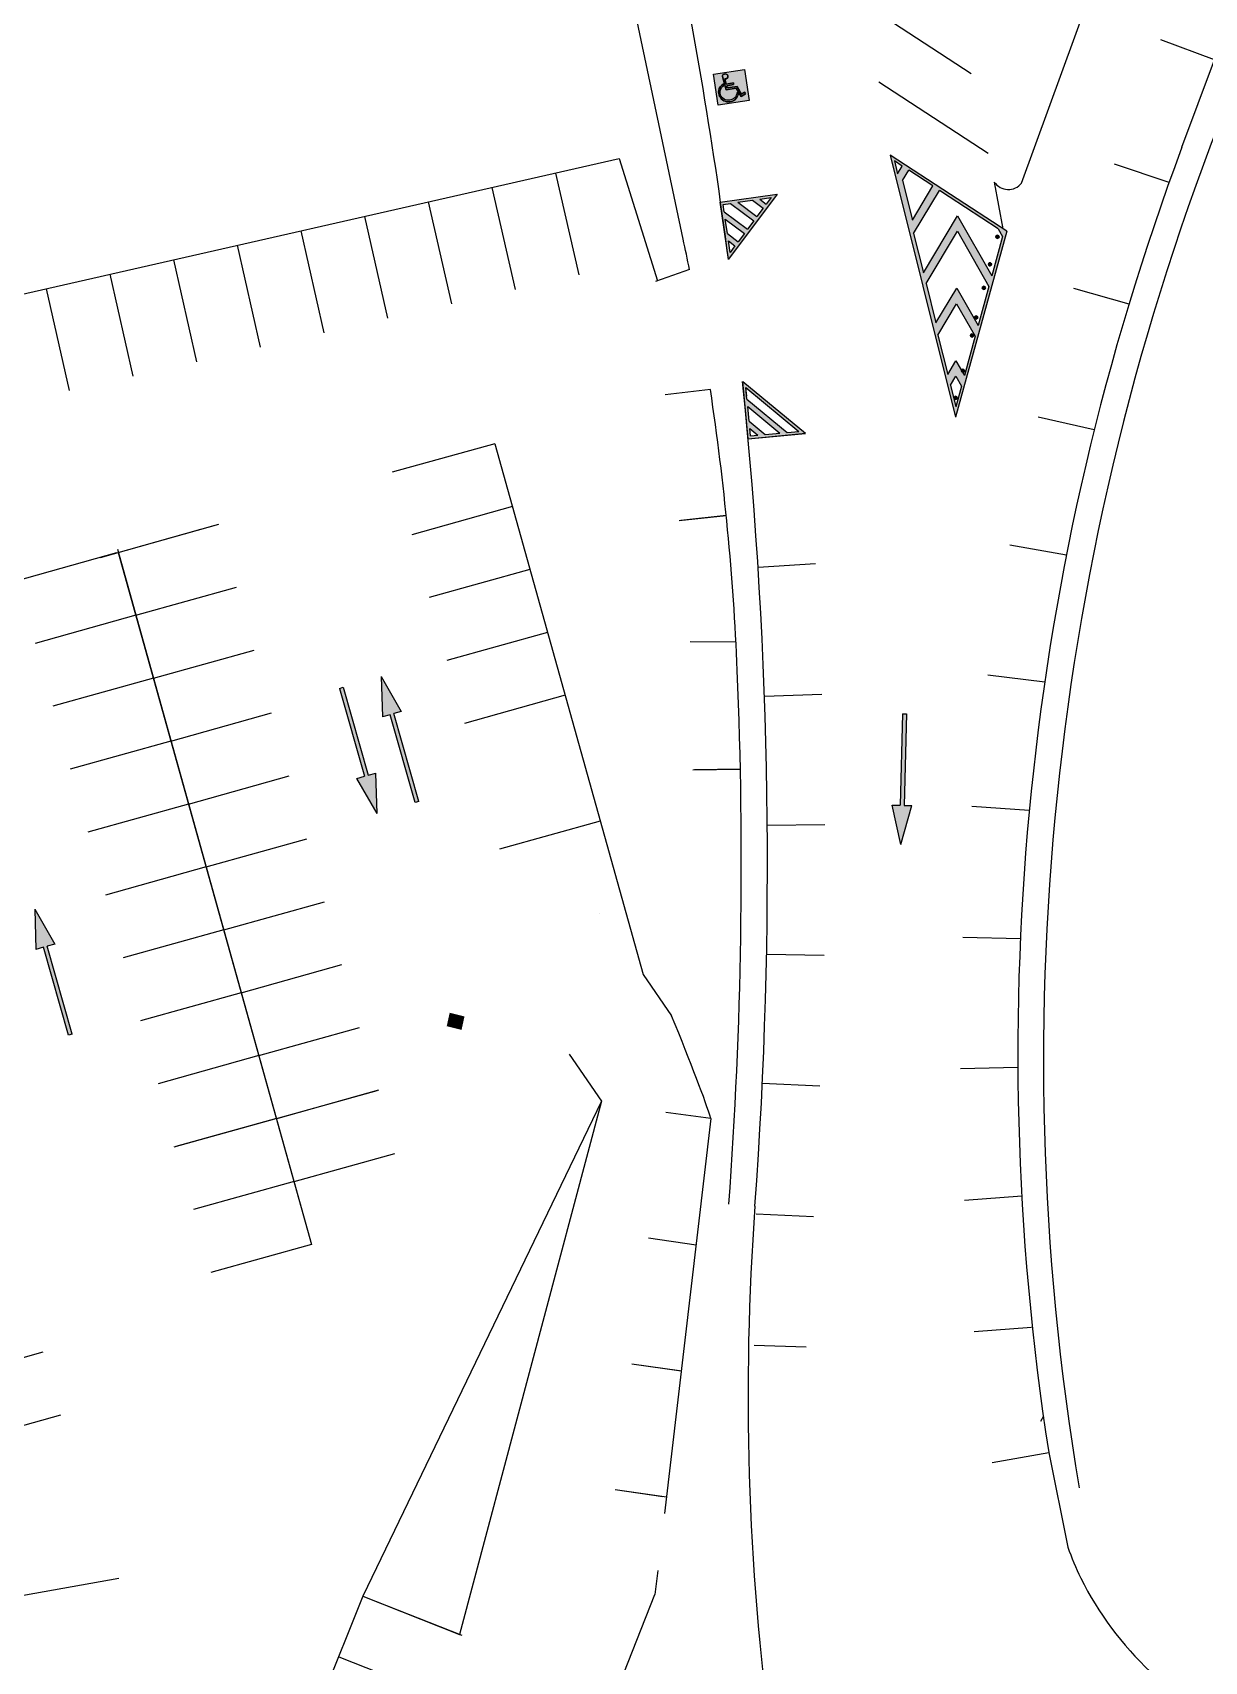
# Model space of a CAD drawing. Header units: millimetres. Extents: x 34038 to 35840, y 10511 to 10922.
# Drawn here: x 34830.3 to 34875.2, y 10566 to 10628.4 of the extents above; entities that cross this region are included whole.
import ezdxf

# ---------------------------------------------------------------- set-up
doc = ezdxf.new("R2010")
doc.units = ezdxf.units.MM
for name, color, linetype in [('GUIA', 7, 'Continuous'), ('PINTURA AMARELA', 50, 'Continuous'), ('PINTURA BRANCA', 7, 'Continuous')]:
    doc.layers.add(name, color=color, linetype=linetype)

# ---------------------------------------------------------------- blocks, each defined once
blk = doc.blocks.new('12')
at = {"layer": 'PINTURA BRANCA'}
h = blk.add_hatch(color=256, dxfattribs=at)
h.paths.add_polyline_path([(709.5063524391578, 866.5878076270078), (709.3348524387259, 866.3245246753548), (709.2430694875048, 866.7593076274395)], flags=16)
h.paths.add_polyline_path([(709.1846487430099, 867.0360512210649), (709.615513863723, 866.7553897960679), (709.8338367128534, 867.0905541341882), (709.06780725402, 867.5895384083154)], flags=16)
h.paths.add_polyline_path([(710.3346837331574, 868.4351293180409), (710.5979666848099, 868.2636293176096), (710.7694666852412, 868.5269122692622)], flags=16)
h.paths.add_polyline_path([(710.0579401395316, 868.3767085735461), (710.4888052602445, 868.0960471485492), (710.2704824111141, 867.760882810429), (709.5044529522806, 868.259867084556)], flags=16)
h.paths.add_polyline_path([(710.985027265608, 868.6746211296579), (709.2868740274193, 866.0676543903937), (708.8324672768815, 868.2202143791201)])
h.paths.add_polyline_path([(709.009386509525, 867.8662820019409), (709.9429981374185, 867.2581363032485), (710.161320986549, 867.5933006413688), (709.2277093586556, 868.2014463400611), (708.95096576503, 868.1430255955661)], flags=16)
for p, q in [((708.8324672768815, 868.2202143791201), (710.985027265608, 868.6746211296579)), ((710.985027265608, 868.6746211296579), (709.2868740274193, 866.0676543903937)), ((710.334683733157, 868.435129318041), (710.7694666852412, 868.5269122692622)), ((710.7694666852414, 868.5269122692623), (710.5979666848099, 868.2636293176096)), ((709.2868740274193, 866.0676543903937), (708.8324672768815, 868.2202143791201)), ((708.9509657650299, 868.1430255955661), (709.2277093586556, 868.2014463400611)), ((709.0093865095249, 867.866282001941), (708.95096576503, 868.1430255955661)), ((709.009386509525, 867.8662820019409), (709.9429981374186, 867.2581363032484)), ((709.2277093586556, 868.2014463400611), (710.161320986549, 867.5933006413688)), ((709.5044529522806, 868.259867084556), (710.0579401395314, 868.3767085735461)), ((709.5044529522808, 868.259867084556), (710.2704824111141, 867.760882810429)), ((710.0579401395316, 868.3767085735461), (710.4888052602445, 868.0960471485495)), ((710.4888052602445, 868.0960471485492), (710.2704824111141, 867.760882810429)), ((710.3346837331574, 868.4351293180409), (710.5979666848096, 868.2636293176097)), ((709.1846487430099, 867.036051221065), (709.06780725402, 867.5895384083154)), ((709.0678072540201, 867.5895384083155), (709.8338367128534, 867.0905541341882)), ((710.161320986549, 867.5933006413688), (709.9429981374185, 867.2581363032485)), ((709.1846487430099, 867.0360512210649), (709.6155138637231, 866.7553897960678)), ((709.3348524387259, 866.3245246753548), (709.2430694875046, 866.7593076274396)), ((709.2430694875048, 866.7593076274395), (709.5063524391579, 866.5878076270076)), ((709.8338367128533, 867.0905541341882), (709.615513863723, 866.7553897960679)), ((709.5063524391578, 866.5878076270078), (709.3348524387258, 866.3245246753545))]:
    blk.add_line(p, q, dxfattribs=at)
blk = doc.blocks.new('A$C51C17A21')
at = {"layer": 'PINTURA BRANCA'}
h = blk.add_hatch(color=152, dxfattribs=at)
h.paths.add_polyline_path([(9.180785392288044, 9.163803444595828), (0, 9.163803444595828), (0, 0), (9.180785392288044, 0)])
edge = h.paths.add_edge_path(flags=16)
edge.add_line((5.422054313698709, 5.759658274507842), (5.421210884993229, 5.279695285018647))
edge.add_line((5.421210884993229, 5.279695285018647), (3.371216165724718, 5.269816209399892))
edge.add_line((3.371216165724718, 5.269816209399892), (3.434992290459149, 4.612271246112527))
edge.add_line((3.434992290459149, 4.612271246112527), (6.32046581006648, 4.612235962520231))
edge.add_line((6.32046581006648, 4.612235962520231), (7.291269149901154, 2.146054230700997))
edge.add_line((7.291269149901154, 2.146054230700997), (8.265835677223322, 2.561483206763683))
edge.add_line((8.265835677223322, 2.561483206763683), (8.460630145193818, 2.108830044385854))
edge.add_line((8.460630145193818, 2.108830044385854), (7.028143119715196, 1.500893807131092))
edge.add_line((7.028143119715196, 1.500893807131092), (5.990097561407993, 4.122711449713847))
edge.add_line((5.990097561407993, 4.122711449713847), (3.009950167172747, 4.122993718423118))
edge.add_line((3.009950167172747, 4.122993718423118), (2.53974979408008, 8.155413962825719))
edge.add_arc((3.205961485207808, 8.053055018452483), 0.6740292062577634, 90.86110328032771, 171.2651935622226, ccw=False)
edge.add_line((3.195831822675927, 8.727008103485446), (3.431625227975701, 8.7240795656013))
edge.add_arc((3.423146651183856, 8.04142065083306), 0.682711564408401, 6.993114099470688, 89.28842694358462, ccw=False)
edge.add_line((4.100779381530401, 8.124540822512813), (4.101967756527984, 8.066675736668572))
edge.add_arc((3.374478854861763, 8.051735300494556), 0.7276423013270964, -109.66773350404361, 1.1765177688022277, ccw=False)
edge.add_line((3.129579916691682, 7.366543481538997), (3.311797415962019, 5.77027863477781))
edge.add_line((3.311797415962019, 5.77027863477781), (5.422054313698709, 5.759658274507842))
edge = h.paths.add_edge_path(flags=16)
edge.add_line((6.140327967041799, 2.954754088966752), (6.398734448690789, 2.329909958291523))
edge.add_arc((3.545799992762909, 3.567409587629868), 3.109765319510951, 302.00990588515776, 336.5505467284719, ccw=False)
edge.add_arc((3.613911364152955, 3.383162574035737), 2.917701294968827, 162.5317855962321, 302.793607434027, ccw=False)
edge.add_arc((3.412492398476161, 3.34164600982001), 2.739861174484087, 108.78632825692031, 160.438804791383, ccw=False)
edge.add_line((2.530148055141808, 5.935544179608314), (2.580854924532105, 5.481713625966677))
edge.add_arc((3.412492398461723, 3.341646009805345), 2.295976979367712, 111.2362938310106, 160.2370488798236)
edge.add_arc((3.613911364156479, 3.383162574032781), 2.473817099848291, 162.720137507934, 302.8637260381623)
edge.add_arc((3.545799992762568, 3.567409587629754), 2.665881124386374, 301.9444794714997, 346.7139074411326)
h = blk.add_hatch(color=256, dxfattribs=at)
edge = h.paths.add_edge_path()
edge.add_arc((3.374478854861763, 8.051735300494556), 0.7276423013270057, 250.3322664959564, 361.1765177688022)
edge.add_line((4.101967756527984, 8.066675736668572), (4.100779381530401, 8.124540822512813))
edge.add_arc((3.423146651183856, 8.04142065083306), 0.6827115644084146, 6.993114099470686, 89.28842694358454)
edge.add_line((3.431625227975701, 8.7240795656013), (3.195831822675927, 8.727008103485446))
edge.add_arc((3.205961485207808, 8.053055018452483), 0.674029206257754, 90.86110328032767, 171.2651935622226)
edge.add_line((2.53974979408008, 8.155413962825719), (3.009950167172747, 4.122993718423118))
edge.add_line((3.009950167172747, 4.122993718423118), (5.990097561407993, 4.122711449713847))
edge.add_line((5.990097561407993, 4.122711449713847), (7.028143119715196, 1.500893807131092))
edge.add_line((7.028143119715196, 1.500893807131092), (8.460630145193818, 2.108830044385854))
edge.add_line((8.460630145193818, 2.108830044385854), (8.265835677223322, 2.561483206763683))
edge.add_line((8.265835677223322, 2.561483206763683), (7.291269149901154, 2.146054230700997))
edge.add_line((7.291269149901154, 2.146054230700997), (6.32046581006648, 4.612235962520231))
edge.add_line((6.32046581006648, 4.612235962520231), (3.434992290459149, 4.612271246112527))
edge.add_line((3.434992290459149, 4.612271246112527), (3.371216165724718, 5.269816209399892))
edge.add_line((3.371216165724718, 5.269816209399892), (5.421279214686706, 5.279695614304501))
edge.add_line((5.421279214686706, 5.279695614304501), (5.422054313698709, 5.759658274507842))
edge.add_line((5.422054313698709, 5.759658274507842), (3.311797415962019, 5.77027863477781))
edge.add_line((3.311797415962019, 5.77027863477781), (3.129579916691682, 7.366543481538997))
edge = h.paths.add_edge_path()
edge.add_arc((3.412492398461723, 3.341646009805345), 2.295976979367714, 111.23629383101061, 160.2370488798236, ccw=False)
edge.add_line((2.580854924532105, 5.481713625966677), (2.530148055141808, 5.935544179608314))
edge.add_arc((3.412492398476161, 3.34164600982001), 2.739861174484073, 108.7863282569202, 160.438804791383)
edge.add_arc((3.613911364152841, 3.383162574035737), 2.917701294968806, 162.5317855962315, 302.7936074340288)
edge.add_arc((3.545799992762795, 3.567409587629868), 3.109765319511033, 302.0099058851595, 336.5505467284727)
edge.add_line((6.398734448690789, 2.329909958291523), (6.140327967041799, 2.954754088966752))
edge.add_arc((3.545799992762568, 3.567409587629868), 2.66588112438639, 301.9444794714964, 346.71390744113023, ccw=False)
edge.add_arc((3.613911364156479, 3.383162574032781), 2.473817099848283, 162.720137507934, 302.8637260381601, ccw=False)
blk.add_lwpolyline([(9.180785392288044, 0), (0, 0), (0, 9.163803444595828), (9.180785392288044, 9.163803444595828)], close=True, dxfattribs=at)
for points in [[(6.398734448690789, 2.329909958291523, -0.1518635365455338), (5.194180469797061, 0.9304639785272002, -0.7019114297085285), (0.8307638776268504, 4.258988421397362, -0.229271569647566), (2.530148055141808, 5.935544179608314)], [(6.140327967041799, 2.954754088966752, -0.1978667100968593), (4.956310346832424, 1.305246306515642, -0.701141649689756), (1.251749361771317, 4.11798344879719, -0.2171247333798052), (2.580854924532105, 5.481713625966677, 0.04686792952544745)]]:
    blk.add_lwpolyline(points, format="xyb", dxfattribs=at)
at = {"layer": 'PINTURA BRANCA', "color": 250}
for points in [[(1.251749361771317, 4.11798344879719, -0.2171247333798054), (2.580854924532105, 5.481713625966677), (2.530148055141808, 5.935544179608314, 0.2292715696475673), (0.8307638776268504, 4.258988421397362, 0.7019114297085347), (5.194180469797061, 0.9304639785272002, 0.1518635365455348), (6.398734448690789, 2.329909958291523), (6.140327967041799, 2.954754088966752, -0.1978667100968566), (4.956310346832424, 1.305246306515642, -0.7011416496897603)], [(3.129579916691682, 7.366543481538997, 0.5252580657301571), (4.101967756527984, 8.066675736668572), (4.100779381530401, 8.124540822512813, 0.3753540589992009), (3.431625227975701, 8.7240795656013), (3.195831822675927, 8.727008103485446, 0.3659682706623709), (2.53974979408008, 8.155413962825719), (3.009950167172747, 4.122993718423118), (5.990097561407993, 4.122711449713847), (7.028143119715196, 1.500893807131092), (8.460630145193818, 2.108830044385854), (8.265835677223322, 2.561483206763683), (7.291269149901154, 2.146054230700997), (6.32046581006648, 4.612235962520231), (3.434992290459149, 4.612271246112527), (3.371216165724718, 5.269816209399892), (5.421279214686706, 5.279695614304501), (5.422071464680243, 5.770278634777924), (3.311797415962019, 5.77027863477781)]]:
    blk.add_lwpolyline(points, format="xyb", close=True, dxfattribs=at)
at = {"layer": 'PINTURA BRANCA'}
for points in [[(2.580854924532105, 5.481713625966677), (2.530148055141808, 5.935544179608428)], [(6.140327967041799, 2.954754088966752), (6.398734448690789, 2.329909958291637)]]:
    blk.add_lwpolyline(points, dxfattribs=at)
blk.add_lwpolyline([(8.460630145193818, 2.108830044385854), (7.028143119715196, 1.500893807131092), (5.990097561407993, 4.122711449713847), (3.009950167172747, 4.122993718423118), (2.53974979408008, 8.155413962825719, -0.5271040350187159), (3.195831822675927, 8.727008103485446), (3.431625227975701, 8.7240795656013, -0.3753540589992009), (4.100779381530401, 8.124540822512813), (4.101967756527984, 8.066675736668572, -0.5252580657301573), (3.129579916691682, 7.366543481538997), (3.311797415962019, 5.77027863477781), (5.422071464680243, 5.770278634777924), (5.421279214686706, 5.279695614304501), (3.371216165724718, 5.269816209399892), (3.434992290459149, 4.612271246112527), (6.32046581006648, 4.612235962520231), (7.291269149901154, 2.146054230700997), (8.265835677223322, 2.561483206763683)], format="xyb", close=True, dxfattribs=at)
blk = doc.blocks.new('23')
at = {"layer": 'PINTURA BRANCA'}
h = blk.add_hatch(color=256, dxfattribs=at)
h.paths.add_polyline_path([(730.6076939854345, 869.1150008335792), (732.0219075478075, 867.7007872712065), (732.4662726291971, 867.7007872712063), (730.6076939854346, 869.5593659149688)], flags=16)
h.paths.add_polyline_path([(730.6076939854346, 868.8321581211051), (731.7390648353331, 867.7007872712065), (731.1733794103835, 867.7007872712064), (730.6076939854344, 868.266472696156)], flags=16)
h.paths.add_polyline_path([(730.6076939854345, 867.9836299836813), (730.890536697909, 867.7007872712064), (730.6076939854345, 867.7007872712064)], flags=16)
h.paths.add_polyline_path([(730.5076939854343, 869.8007872712063), (732.7076939854344, 867.6007872712063), (730.5076939854343, 867.6007872712063)])
edge = h.paths.add_edge_path(flags=0)
edge.add_line((730.6076939854346, 869.2257857028338), (730.6076939854346, 869.5593659149688))
for p, q in [((730.5076939854343, 867.6007872712063), (730.5076939854343, 869.8007872712063)), ((730.5076939854343, 869.8007872712063), (732.7076939854344, 867.6007872712063)), ((730.6076939854344, 869.1150008335793), (730.6076939854346, 869.5593659149688)), ((730.6076939854346, 869.2257857028338), (730.6076939854346, 869.5593659149688)), ((730.6076939854345, 869.5593659149688), (732.4662726291971, 867.7007872712063)), ((730.6076939854345, 869.1150008335792), (732.0219075478074, 867.7007872712065)), ((730.6076939854344, 868.266472696156), (730.6076939854344, 868.8321581211051)), ((730.6076939854346, 868.8321581211051), (731.739064835333, 867.7007872712065)), ((730.6076939854345, 868.2664726961561), (731.1733794103835, 867.7007872712064)), ((730.6076939854345, 867.7007872712064), (730.6076939854344, 867.9836299836813)), ((730.6076939854345, 867.9836299836813), (730.8905366979089, 867.7007872712065)), ((730.5076939854343, 867.6007872712063), (732.7076939854344, 867.6007872712063)), ((730.6076939854345, 867.7007872712064), (730.890536697909, 867.7007872712064)), ((731.1733794103836, 867.7007872712064), (731.7390648353331, 867.7007872712065)), ((732.0219075478075, 867.7007872712065), (732.4662726291971, 867.7007872712064))]:
    blk.add_line(p, q, dxfattribs=at)

msp = doc.modelspace()

# ---------------------------------------------------------------- hatches: boundary and pattern name
for color, points in [(256, [(34843.52250199184, 10598.46367694007), (34842.75149639428, 10599.80389161262), (34843.04005471371, 10599.88595315228), (34842.08267008438, 10603.2524668789), (34842.2269492441, 10603.29349764873), (34843.18433387342, 10599.92698392211), (34843.47289219285, 10600.00904546177)]), (256, [(34843.6825047028, 10603.70743519257), (34844.45351030037, 10602.36722052002), (34844.16495198094, 10602.28515898036), (34845.12233661026, 10598.91864525374), (34844.97805745056, 10598.87761448391), (34844.02067282123, 10602.24412821053), (34843.73211450181, 10602.16206667088)]), (256, [(34863.57535578727, 10597.27558435051), (34863.24204163338, 10598.78539449579), (34863.54192656208, 10598.77708609439), (34863.63885791173, 10602.27574359599), (34863.78880037607, 10602.27158939529), (34863.69186902644, 10598.7729318937), (34863.99175395515, 10598.7646234923)]), (256, [(34830.42099760084, 10594.80330630191), (34831.1920031984, 10593.46309162936), (34830.90344487898, 10593.3810300897), (34831.8608295083, 10590.01451636308), (34831.71655034859, 10589.97348559325), (34830.75916571926, 10593.33999931988), (34830.47060739984, 10593.25793778022)]), (2, [(34846.30343646069, 10590.83403700348), (34846.87086326232, 10590.69281086572), (34846.75810126642, 10590.17959847355), (34846.19067446477, 10590.32082461132)])]:
    msp.add_hatch(color=color).paths.add_polyline_path(points)
at = {"layer": 'PINTURA AMARELA'}
for points in [[(34867.31889128881, 10620.50627867063, 0.6316177561712664), (34867.25773860874, 10620.59573305484, 1), (34867.27632807467, 10620.47718166616, 0.2257772952242582)], [(34867.03250443554, 10619.45183810798, 0.6316177561712664), (34866.97135175548, 10619.54129249219, 1), (34866.9899412214, 10619.42274110352, 0.2257772952242582)], [(34866.79972262608, 10618.55247754047, 0.6316177561712664), (34866.73856994602, 10618.64193192468, 1), (34866.75715941194, 10618.52338053601, 0.2257772952242582)], [(34866.50438831806, 10617.41761373697, 0.6316177561712664), (34866.443235638, 10617.50706812118, 1), (34866.46182510393, 10617.38851673251, 0.2257772952242582)], [(34866.34329770522, 10616.72954603048, 0.6316177561712664), (34866.28214502516, 10616.81900041469, 1), (34866.30073449108, 10616.70044902601, 0.2257772952242582)], [(34866.00325344392, 10615.37615861448, 0.6316177561712664), (34865.94210076385, 10615.46561299869, 1), (34865.96069022977, 10615.34706161002, 0.2257772952242582)], [(34865.71686886736, 10614.33958925416, 0.6316177561712664), (34865.65571618729, 10614.42904363837, 1), (34865.67430565322, 10614.31049224969, 0.2257772952242582)]]:
    msp.add_hatch(color=256, dxfattribs=at).paths.add_polyline_path(points)
at = {"layer": 'PINTURA BRANCA'}
h = msp.add_hatch(color=256, dxfattribs=at)
h.paths.add_polyline_path([(34864.91331302451, 10617.23644896224), (34865.71215626547, 10618.56715861667), (34866.52647053142, 10617.1356550747), (34866.93870223092, 10618.63567674985), (34865.73771322996, 10620.74692553994), (34864.53636421481, 10618.74572348825)], flags=16)
h.paths.add_polyline_path([(34864.98661599977, 10616.77568558827), (34865.70518618425, 10617.97267672851), (34866.41404370429, 10616.7265582542), (34866.00181200479, 10615.22653657905), (34865.67962921976, 10615.79290980524), (34865.36356480946, 10615.26641106225)], flags=16)
h.paths.add_polyline_path([(34865.46636903028, 10614.85479073697), (34865.67265913853, 10615.19842791708), (34865.88938517766, 10614.81743975855), (34865.67265913853, 10614.02882074489)], flags=16)
h.paths.add_polyline_path([(34863.16343773106, 10623.66286219886), (34865.66803744821, 10613.6346343499), (34867.62245123922, 10620.74632190898), (34865.46924630258, 10622.15468475394)])
h.paths.add_polyline_path([(34864.433559994, 10619.15734381353), (34865.74468331118, 10621.3414074281), (34867.05112905805, 10619.04477357035), (34867.46336075754, 10620.54479524551), (34867.29477513304, 10620.8411561576), (34865.41450780587, 10622.07099666053), (34865.04483240072, 10622.31279301557), (34864.05661118431, 10620.66661833954)], flags=16)
h.paths.add_polyline_path([(34864.01280945461, 10621.17652476221), (34864.79699781616, 10622.48282238119), (34863.87574304931, 10623.08539437157), (34863.63586064492, 10622.68579928822)], flags=16)
h.paths.add_polyline_path([(34863.4445526874, 10622.94999046741), (34863.62107503377, 10623.24404063707), (34863.32230547061, 10623.43945907811)], flags=16)

# ---------------------------------------------------------------- linework, layer by layer
for p, q in [((34855.24079910562, 10620.44963730559), (34850.27014171133, 10643.99503179227)), ((34874.32891619609, 10623.96227398218), (34875.57915988143, 10627.30365697594)), ((34786.16661250593, 10608.40203448085, -493.9999999999999), (34852.7965866927, 10623.53089600479, -493.9999999999999)), ((34852.7965866927, 10623.53089600479, -493.9999999999999), (34854.2517928413, 10618.84628189955, -208.7937626236661)), ((34850.35864141536, 10622.9773412878, -493.9999999999999), (34851.24432896254, 10619.07662884406, -493.9999999999999)), ((34850.35864141536, 10622.9773412878, -493.9999999999999), (34851.24432896254, 10619.07662884406, -493.9999999999999)), ((34845.48275086068, 10621.87023185383, -493.9999999999999), (34846.36843840787, 10617.96951941008, -493.9999999999999)), ((34845.48275086068, 10621.87023185383, -493.9999999999999), (34846.36843840787, 10617.96951941008, -493.9999999999999)), ((34847.92069613803, 10622.42378657081, -493.9999999999999), (34848.8063836852, 10618.52307412707, -493.9999999999999)), ((34847.92069613803, 10622.42378657081, -493.9999999999999), (34848.8063836852, 10618.52307412707, -493.9999999999999)), ((34843.04480558335, 10621.31667713684, -493.9999999999999), (34843.93049313052, 10617.41596469309, -493.9999999999999)), ((34843.04480558335, 10621.31667713684, -493.9999999999999), (34843.93049313052, 10617.41596469309, -493.9999999999999)), ((34840.606860306, 10620.76312241985, -493.9999999999999), (34841.49254785319, 10616.86240997611, -493.9999999999999)), ((34840.606860306, 10620.76312241985, -493.9999999999999), (34841.49254785319, 10616.86240997611, -493.9999999999999)), ((34838.16891502867, 10620.20956770286, -493.9999999999999), (34839.05460257584, 10616.30885525912, -493.9999999999999)), ((34838.16891502867, 10620.20956770286, -493.9999999999999), (34839.05460257584, 10616.30885525912, -493.9999999999999)), ((34835.73096975133, 10619.65601298588, -493.9999999999999), (34836.61665729851, 10615.75530054213, -493.9999999999999)), ((34835.73096975133, 10619.65601298588, -493.9999999999999), (34836.61665729851, 10615.75530054213, -493.9999999999999)), ((34833.29302447399, 10619.10245826889, -493.9999999999999), (34834.17871202117, 10615.20174582515, -493.9999999999999)), ((34833.29302447399, 10619.10245826889, -493.9999999999999), (34834.17871202117, 10615.20174582515, -493.9999999999999)), ((34855.48057145831, 10619.27931926173), (34854.17903507328, 10618.82064112789)), ((34830.85507919665, 10618.5489035519, -493.9999999999999), (34831.74076674383, 10614.64819110816, -493.9999999999999)), ((34830.85507919665, 10618.5489035519, -493.9999999999999), (34831.74076674383, 10614.64819110816, -493.9999999999999)), ((34856.28213447621, 10614.68681181419), (34854.54516651577, 10614.49245274172)), ((34848.03254276164, 10612.61640835103, 551.7899390524133), (34844.10819733663, 10611.52026101673, 551.7899390524133)), ((34848.03254276164, 10612.61640835103, 551.7899390524133), (34853.70823784974, 10592.29670555571, 392.4862510100387)), ((34848.70509867569, 10610.20857352645, 551.7899390524133), (34844.85256295636, 10609.13248406396, 551.7899390524133)), ((34848.70509867569, 10610.20857352645, 551.7899390524133), (34844.85256295636, 10609.13248406396, 551.7899390524133)), ((34832.93917113341, 10608.26481069115, 11.67693180918354), (34837.32950737388, 10609.50015459197, 11.67693180918354)), ((34833.62033630612, 10608.45647556497, 267.6566825705644), (34837.47287202545, 10609.53256502746, 267.6566825705644)), ((34855.08265251839, 10609.67197692053), (34856.88874437712, 10609.86670384729)), ((34856.88874437712, 10609.86670384729), (34855.15177641668, 10609.67234477482)), ((34832.93917113341, 10608.26481069115, 11.67693180918354), (34836.78262309624, 10609.34627340387, 11.67693180918354)), ((34833.54852660044, 10608.43641769316, 267.6566825705644), (34829.69599088111, 10607.36032823068, 267.6566825705644)), ((34833.58553381415, 10608.5810728667, 551.7899390524133), (34841.01845136072, 10581.97029249457, 343.1650640890456)), ((34833.62033630612, 10608.45647556497, 267.6566825705644), (34841.01845136072, 10581.97029249457, 60.00863339472176)), ((34849.37765458975, 10607.80073870186, 551.7899390524133), (34845.52511887042, 10606.72464923938, 551.7899390524133)), ((34849.37765458975, 10607.80073870186, 551.7899390524133), (34845.52511887042, 10606.72464923938, 551.7899390524133)), ((34834.29289222018, 10606.04864074039, 267.6566825705644), (34838.1454279395, 10607.12473020288, 267.6566825705644)), ((34834.29289222018, 10606.04864074039, 267.6566825705644), (34838.1454279395, 10607.12473020288, 267.6566825705644)), ((34834.29289222018, 10606.04864074039, 267.6566825705644), (34830.44035650085, 10604.9725512779, 267.6566825705644)), ((34834.29289222018, 10606.04864074039, 267.6566825705644), (34830.44035650085, 10604.9725512779, 267.6566825705644)), ((34850.0502105038, 10605.39290387728, 551.7899390524133), (34846.19767478447, 10604.31681441479, 551.7899390524133)), ((34850.0502105038, 10605.39290387728, 551.7899390524133), (34846.19767478447, 10604.31681441479, 551.7899390524133)), ((34857.26067065689, 10605.02033581576), (34855.51291795479, 10605.03425116507)), ((34834.96544813423, 10603.64080591581, 267.6566825705644), (34838.81798385356, 10604.71689537829, 267.6566825705644)), ((34834.96544813423, 10603.64080591581, 267.6566825705644), (34838.81798385356, 10604.71689537829, 267.6566825705644)), ((34834.96544813423, 10603.64080591581, 267.6566825705644), (34831.1129124149, 10602.56471645332, 267.6566825705644)), ((34834.96544813423, 10603.64080591581, 267.6566825705644), (34831.1129124149, 10602.56471645332, 267.6566825705644)), ((34842.08267008438, 10603.2524668789), (34842.2269492441, 10603.29349764873)), ((34842.08267008438, 10603.2524668789), (34843.04005471371, 10599.88595315228)), ((34842.2269492441, 10603.29349764873), (34843.18433387342, 10599.92698392211)), ((34843.6825047028, 10603.70743519257), (34843.73211450181, 10602.16206667088)), ((34843.6825047028, 10603.70743519257), (34844.45351030037, 10602.36722052002)), ((34850.72276641786, 10602.9850690527, 551.7899390524133), (34846.87023069853, 10601.90897959021, 551.7899390524133)), ((34850.72276641786, 10602.9850690527, 551.7899390524133), (34846.87023069852, 10601.90897959021, 551.7899390524133)), ((34835.63800404828, 10601.23297109123, 267.6566825705644), (34839.49053976761, 10602.30906055371, 267.6566825705644)), ((34835.63800404828, 10601.23297109123, 267.6566825705644), (34839.49053976761, 10602.30906055371, 267.6566825705644)), ((34844.02067282123, 10602.24412821053), (34843.73211450181, 10602.16206667088)), ((34844.97805745056, 10598.87761448391), (34844.02067282123, 10602.24412821053)), ((34844.45351030037, 10602.36722052002), (34844.16495198094, 10602.28515898036)), ((34845.12233661026, 10598.91864525374), (34844.16495198094, 10602.28515898036)), ((34863.63885791173, 10602.27574359599), (34863.54192656208, 10598.77708609439)), ((34863.63885791173, 10602.27574359599), (34863.78880037607, 10602.27158939529)), ((34863.78880037607, 10602.27158939529), (34863.69186902644, 10598.7729318937)), ((34835.63800404828, 10601.23297109123, 267.6566825705644), (34831.78546832896, 10600.15688162874, 267.6566825705644)), ((34835.63800404828, 10601.23297109123, 267.6566825705644), (34831.78546832896, 10600.15688162874, 267.6566825705644)), ((34843.18433387342, 10599.92698392211), (34843.47289219285, 10600.00904546177)), ((34843.52250199184, 10598.46367694007), (34843.47289219285, 10600.00904546177)), ((34855.6105824156, 10600.13652677204), (34857.4270599696, 10600.15372194543)), ((34857.4270599696, 10600.15372194543), (34855.67941104835, 10600.13013396782)), ((34836.31055996234, 10598.82513626664, 267.6566825705644), (34840.16309568167, 10599.90122572913, 267.6566825705644)), ((34836.31055996234, 10598.82513626665, 267.6566825705644), (34840.16309568167, 10599.90122572913, 267.6566825705644)), ((34842.75149639428, 10599.80389161262), (34843.04005471371, 10599.88595315228)), ((34843.52250199184, 10598.46367694007), (34842.75149639428, 10599.80389161262)), ((34836.31055996234, 10598.82513626664, 267.6566825705644), (34832.45802424301, 10597.74904680416, 267.6566825705644)), ((34836.31055996234, 10598.82513626664, 267.6566825705644), (34832.458024243, 10597.74904680415, 267.6566825705644)), ((34845.12233661026, 10598.91864525374), (34844.97805745056, 10598.87761448391)), ((34863.24204163338, 10598.78539449579), (34863.54192656208, 10598.77708609439)), ((34863.57535578727, 10597.27558435051), (34863.24204163338, 10598.78539449579)), ((34863.57535578727, 10597.27558435051), (34863.99175395515, 10598.7646234923)), ((34863.69186902644, 10598.7729318937), (34863.99175395515, 10598.7646234923)), ((34852.06787824597, 10598.16939940354, 551.7899390524133), (34848.21534252664, 10597.09330994105, 551.7899390524133)), ((34852.06787824597, 10598.16939940354, 551.7899390524133), (34848.21534252664, 10597.09330994105, 551.7899390524133)), ((34836.98311587639, 10596.41730144206, 267.6566825705644), (34840.83565159573, 10597.49339090455, 267.6566825705644)), ((34836.9831158764, 10596.41730144206, 267.6566825705644), (34840.83565159573, 10597.49339090455, 267.6566825705644)), ((34836.98311587639, 10596.41730144206, 267.6566825705644), (34833.13058015706, 10595.34121197957, 267.6566825705644)), ((34836.98311587639, 10596.41730144206, 267.6566825705644), (34833.13058015706, 10595.34121197957, 267.6566825705644)), ((34837.65567179045, 10594.00946661748, 267.6566825705644), (34841.50820750978, 10595.08555607997, 267.6566825705644)), ((34837.65567179045, 10594.00946661748, 267.6566825705644), (34841.50820750978, 10595.08555607997, 267.6566825705644)), ((34830.42099760084, 10594.80330630191), (34830.47060739984, 10593.25793778022)), ((34830.42099760084, 10594.80330630191), (34831.1920031984, 10593.46309162936)), ((34852.02542067527, 10594.62685722223, -494), (34852.02542067527, 10594.62685722223, -494)), ((34852.02542067527, 10594.62685722223, -494), (34852.02542067527, 10594.62685722223, -494)), ((34837.65567179045, 10594.00946661748, 267.6566825705644), (34833.80313607112, 10592.93337715499, 267.6566825705644)), ((34837.65567179045, 10594.00946661748, 267.6566825705644), (34833.80313607112, 10592.93337715499, 267.6566825705644)), ((34830.75916571926, 10593.33999931988), (34830.47060739984, 10593.25793778022)), ((34831.71655034859, 10589.97348559325), (34830.75916571926, 10593.33999931988)), ((34831.1920031984, 10593.46309162936), (34830.90344487898, 10593.3810300897)), ((34831.8608295083, 10590.01451636308), (34830.90344487898, 10593.3810300897)), ((34838.32822770451, 10591.6016317929, 267.6566825705644), (34842.18076342384, 10592.67772125539, 267.6566825705644)), ((34838.32822770451, 10591.6016317929, 267.6566825705644), (34842.18076342384, 10592.67772125539, 267.6566825705644)), ((34853.70823784974, 10592.29670555571, -465.1906895623855), (34854.79937915751, 10590.71670524736, -476.525266660529)), ((34838.32822770451, 10591.6016317929, 267.6566825705644), (34834.47569198517, 10590.52554233041, 267.6566825705644)), ((34838.32822770451, 10591.6016317929, 267.6566825705644), (34834.47569198517, 10590.52554233041, 267.6566825705644)), ((34839.00078361856, 10589.19379696831, 267.6566825705644), (34842.85331933789, 10590.2698864308, 267.6566825705644)), ((34839.00078361856, 10589.19379696831, 267.6566825705644), (34842.85331933789, 10590.2698864308, 267.6566825705644)), ((34831.8608295083, 10590.01451636308), (34831.71655034859, 10589.97348559325)), ((34839.00078361856, 10589.19379696831, 267.6566825705644), (34835.14824789923, 10588.11770750583, 267.6566825705644)), ((34839.00078361856, 10589.19379696831, 267.6566825705644), (34835.14824789923, 10588.11770750583, 267.6566825705644)), ((34850.88091315221, 10589.24635126167, -481.9130566702831), (34852.11818124154, 10587.45475566473, -494.7655721507148)), ((34839.67333953262, 10586.78596214373, 267.6566825705644), (34843.52587525194, 10587.86205160622, 267.6566825705644)), ((34839.7451492383, 10586.80602001554, 267.6566825705644), (34843.59768495763, 10587.88210947803, 267.6566825705644)), ((34852.11818124154, 10587.45475566472, -473.3941942001152), (34842.97566395478, 10568.50934182355, -494)), ((34852.11818124154, 10587.45475566472, -473.3941942001152), (34846.68451544089, 10567.03079346673, -494)), ((34856.30477924763, 10586.78121320077, -472.3288304690406), (34854.57343183567, 10587.02052321672, -472.3288304690406)), ((34839.60152982693, 10586.76590427193, 267.6566825705644), (34835.74899410761, 10585.68981480944, 267.6566825705644)), ((34839.67333953262, 10586.78596214373, 267.6566825705644), (34835.82080381328, 10585.70987268125, 267.6566825705644)), ((34856.30477924763, 10586.78121320077, -472.3288304690406), (34854.52309121282, 10571.67220041369, -253.9803840654033)), ((34856.30477924763, 10586.78121320077, -472.3288304690406), (34854.52309121282, 10571.67220041369, -253.9803840654052)), ((34840.34589544667, 10584.37812731915, 267.6566825705644), (34844.198431166, 10585.45421678164, 267.6566825705644)), ((34840.34589544667, 10584.37812731915, 267.6566825705644), (34836.49335972733, 10583.30203785666, 267.6566825705644)), ((34841.01845136072, 10581.97029249457, 267.6566825705644), (34837.1659156414, 10580.89420303208, 267.6566825705644)), ((34841.01845136072, 10581.97029249457, 267.6566825705644), (34837.1659156414, 10580.89420303208, 267.6566825705644)), ((34853.90744743385, 10582.21611449949, -472.3288304690406), (34855.73576620994, 10581.95588738919, -472.3288304690406)), ((34826.89529447427, 10576.77552586959, 277.4439965396077), (34830.74783019361, 10577.85161533207, 277.4439965396077)), ((34826.89529447427, 10576.77552586959, 277.4439965396077), (34830.74783019361, 10577.85161533207, 277.4439965396077)), ((34826.89529447427, 10576.77552586959, 277.4439965396077), (34830.74783019361, 10577.85161533207, 277.4439965396077)), ((34853.27046440086, 10577.39919211333, -472.3288304690405), (34855.16660578609, 10577.12931171837, -472.3288304690406)), ((34853.27046440086, 10577.39919211333, -472.3288304690405), (34855.09878317694, 10577.13896500303, -472.3288304690406)), ((34827.56785038833, 10574.367691045, 277.4439965396076), (34831.42038610766, 10575.44378050749, 277.4439965396076)), ((34827.56785038833, 10574.367691045, 277.4439965396076), (34831.42038610766, 10575.44378050749, 277.4439965396076)), ((34852.63348136786, 10572.58226972718, -472.3288304690405), (34854.59744536224, 10572.30273604756, -472.3288304690406)), ((34852.63348136786, 10572.58226972718, -472.3288304690405), (34854.46180014394, 10572.32204261687, -472.3288304690406)), ((34854.26588618517, 10569.49105872356, -222.4595358049614), (34854.15696195481, 10568.56736301629, -209.1107137823421)), ((34809.31582440189, 10564.87255260941, -494), (34833.64556069431, 10569.19666772798)), ((34842.97566395478, 10568.50934182355, -494), (34833.62349468386, 10545.10892358225, -964.2767557995166)), ((34842.97566395478, 10568.50934182355, -494), (34846.68451544089, 10567.03079346673, -494)), ((34842.97566395478, 10568.50934182355, -494), (34846.69605721514, 10567.04009916548, -494)), ((34843.04501057853, 10568.48195573539, -494), (34846.76540383889, 10567.01271307732, -494)), ((34843.74738569854, 10542.18748925388, -494), (34854.15696195481, 10568.56736301629, -494)), ((34842.05738729348, 10566.18409603583, -494), (34845.77778055384, 10564.71485337776, -494))]:
    msp.add_line(p, q)
for start, end in [(11.23617708476983, 11.92065235117103), (11.23617708476983, 11.92065235117103), (2.371544839157349, 8.564843757018911), (2.371544839157349, 8.564843757018911)]:
    msp.add_arc((34757.39733961326, 10599.79394960055), 100, start, end)
at = {"extrusion": (0.9206497940631514, 0.3888690807071586, 0.03442084777349657)}
msp.add_arc((-3803.567001836616, -1716.754832556329, 36191.06373606938), 6.912849418061143, 199.6074297722961, 250.5585912334701, dxfattribs=at)
at = {"layer": 'GUIA'}
msp.add_line((34868.19189362245, 10622.59099371887), (34872.66770771742, 10634.92695010203), dxfattribs=at)
msp.add_line((34868.19189362245, 10622.59099371887), (34872.66770771742, 10634.92695010203), dxfattribs=at)
for centre, radius, start, end in [((34678.46500280913, 10596.52497321058), 180, 7.386807683576818, 11.87599265040658), ((34968.03049236662, 10589.03356625928), 99.00000000016445, 157.7509733961056, 189.5274553937408), ((34967.03018271731, 10589.26341601169), 98.98250127721495, 159.4787056611596, 188.8688344896829), ((34867.68356638477, 10622.99458584568), 0.6490633138603532, 214.0020338897046, 321.5517867355632), ((34678.46500280969, 10596.52497321059), 179.9999999994412, 355.8285241403496, 5.889263403977299), ((34678.46500280913, 10596.52497321059), 180, 355.8285241403651, 5.888613566564362), ((34678.46500280913, 10596.52497321059), 179, 355.8285241403651, 2.371544839157349), ((34678.46500280913, 10596.52497321059), 179, 355.8285241403651, 2.371544839157349), ((34678.46500280913, 10596.52497321058), 179, 355.8285241403651, 2.371544839157349), ((34957.723230883, 10576.15730144768), 100, 175.8285241403651, 187.6264484687467), ((34957.723230883, 10576.15730144768), 100, 175.8285241403651, 187.6264484687467)]:
    msp.add_arc(centre, radius, start, end, dxfattribs=at)
at = {"layer": 'GUIA', "color": 1}
msp.add_arc((34882.10597041122, 10575.07061595997), 13.04950050749789, 206.7524248842171, 226.5026006021763, dxfattribs=at)
at = {"layer": 'PINTURA AMARELA'}
for centre in [(34867.2670333417, 10620.5364573605), (34866.98064648844, 10619.48201679785), (34866.74786467898, 10618.58265623034), (34866.45253037097, 10617.44779242684), (34866.29143975812, 10616.75972472035), (34865.95139549681, 10615.40633730435), (34865.66501092026, 10614.36976794403)]:
    msp.add_circle(centre, 0.06000000000001984, dxfattribs=at)
for centre, radius, start, end in [((34867.2670333417, 10620.5364573605), 0.06, 36.91738936530797, 149.8027698417654), ((34867.2670333417, 10620.5364573605), 0.06000000000005593, 149.8027698417654, 216.9173893658078), ((34867.2670333417, 10620.5364573605), 0.06, 216.9173893657232, 329.8027698418555), ((34866.98064648844, 10619.48201679785), 0.06000000000005593, 149.8027698417654, 216.9173893658078), ((34866.98064648844, 10619.48201679785), 0.06, 36.91738936530797, 149.8027698417654), ((34866.98064648844, 10619.48201679785), 0.06, 216.9173893657232, 329.8027698418555), ((34866.74786467898, 10618.58265623034), 0.06000000000005593, 149.8027698417654, 216.9173893658078), ((34866.74786467898, 10618.58265623034), 0.06, 36.91738936530797, 149.8027698417654), ((34866.74786467898, 10618.58265623034), 0.06, 216.9173893657232, 329.8027698418555), ((34866.45253037097, 10617.44779242684), 0.06000000000005593, 149.8027698417654, 216.9173893658078), ((34866.45253037097, 10617.44779242684), 0.06, 36.91738936530797, 149.8027698417654), ((34866.45253037097, 10617.44779242684), 0.06, 216.9173893657232, 329.8027698418555), ((34866.29143975812, 10616.75972472035), 0.06000000000005593, 149.8027698417654, 216.9173893658078), ((34866.29143975812, 10616.75972472035), 0.06, 36.91738936530797, 149.8027698417654), ((34866.29143975812, 10616.75972472035), 0.06, 216.9173893657232, 329.8027698418555), ((34865.95139549681, 10615.40633730435), 0.06000000000005593, 149.8027698417654, 216.9173893658078), ((34865.95139549681, 10615.40633730435), 0.06, 36.91738936530797, 149.8027698417654), ((34865.95139549681, 10615.40633730435), 0.06, 216.9173893657232, 329.8027698418555), ((34865.66501092026, 10614.36976794403), 0.06000000000005593, 149.8027698417654, 216.9173893658078), ((34865.66501092026, 10614.36976794403), 0.06, 36.91738936530797, 149.8027698417654), ((34865.66501092026, 10614.36976794403), 0.06, 216.9173893657232, 329.8027698418555)]:
    msp.add_arc(centre, radius, start, end, dxfattribs=at)
at = {"layer": 'PINTURA BRANCA'}
for p, q in [((34866.26692626384, 10626.77106663488), (34862.08252159331, 10629.50799147003)), ((34875.57915988143, 10627.30365697594), (34873.51867365613, 10628.07462812673)), ((34866.91474970997, 10623.71853106907), (34862.73034503944, 10626.45545590423)), ((34866.91474970997, 10623.71853106907), (34862.73034503944, 10626.45545590423)), ((34865.46924630258, 10622.15468475394), (34863.16343773106, 10623.66286219886)), ((34863.16343773106, 10623.66286219886), (34865.66803744821, 10613.6346343499)), ((34863.62107503377, 10623.24404063707), (34863.32230547061, 10623.43945907811)), ((34863.32230547061, 10623.43945907811), (34863.4445526874, 10622.94999046741)), ((34863.4445526874, 10622.94999046741), (34863.62107503377, 10623.24404063707)), ((34863.63586064492, 10622.68579928822), (34863.87574304931, 10623.08539437157)), ((34864.79699781616, 10622.48282238119), (34863.87574304931, 10623.08539437157)), ((34873.83689160521, 10622.6196261771), (34871.75088471077, 10623.31860774794)), ((34863.63586064492, 10622.68579928822), (34864.01280945461, 10621.17652476221)), ((34864.01280945461, 10621.17652476221), (34864.79699781616, 10622.48282238119)), ((34867.14541625742, 10622.63163332842), (34867.47745979454, 10620.84115754679)), ((34864.05661118431, 10620.66661833954), (34865.04483240072, 10622.31279301557)), ((34865.41450780587, 10622.07099666053), (34865.04483240072, 10622.31279301557)), ((34867.29477513304, 10620.8411561576), (34865.41450780587, 10622.07099666053)), ((34867.62245123922, 10620.74632190898), (34865.46924630258, 10622.15468475394)), ((34864.433559994, 10619.15734381353), (34865.74468331118, 10621.3414074281)), ((34865.74468331118, 10621.3414074281), (34867.05112905805, 10619.04477357035)), ((34864.05661118431, 10620.66661833954), (34864.433559994, 10619.15734381353)), ((34864.53636421481, 10618.74572348825), (34865.73771322996, 10620.74692553994)), ((34867.62245123922, 10620.74632190898), (34865.66803744821, 10613.6346343499)), ((34865.73771322996, 10620.74692553994), (34866.93870223092, 10618.63567674985)), ((34867.29477513304, 10620.8411561576), (34867.46336075754, 10620.54479524551)), ((34867.46336075754, 10620.54479524551), (34867.05112905805, 10619.04477357035)), ((34864.53636421481, 10618.74572348825), (34864.91331302451, 10617.23644896224)), ((34864.91331302451, 10617.23644896224), (34865.71215626547, 10618.56715861667)), ((34865.71215626547, 10618.56715861667), (34866.52647053142, 10617.1356550747)), ((34866.93870223092, 10618.63567674985), (34866.52647053142, 10617.1356550747)), ((34870.18325985383, 10618.564944964), (34872.30126051392, 10617.96990445791)), ((34864.98661599977, 10616.77568558827), (34865.70518618425, 10617.97267672851)), ((34865.70518618425, 10617.97267672851), (34866.41404370429, 10616.7265582542)), ((34864.98661599977, 10616.77568558827), (34865.36356480946, 10615.26641106225)), ((34866.41404370429, 10616.7265582542), (34866.00181200479, 10615.22653657905)), ((34865.36356480946, 10615.26641106225), (34865.67962921976, 10615.79290980524)), ((34865.67962921976, 10615.79290980524), (34866.00181200479, 10615.22653657905)), ((34865.46636903028, 10614.85479073697), (34865.67265913853, 10615.19842791708)), ((34865.67265913853, 10615.19842791708), (34865.88938517766, 10614.81743975855)), ((34865.46636903028, 10614.85479073697), (34865.67265913853, 10614.02882074489)), ((34865.88938517766, 10614.81743975855), (34865.67265913853, 10614.02882074489)), ((34870.97144411221, 10613.14545356493), (34868.82611954584, 10613.63287792308)), ((34857.72753385703, 10612.80231974638), (34859.91850061189, 10613.00126330089)), ((34867.74039737181, 10608.74281561064), (34869.90446543632, 10608.36234618021)), ((34860.30231137095, 10608.0155439097), (34858.10669074068, 10607.87679936778)), ((34866.89374297714, 10603.77544267899), (34869.07673873549, 10603.50244172844)), ((34860.54915762063, 10603.02116952691), (34858.35055640995, 10602.94273027392)), ((34866.29324582424, 10598.74862591578), (34868.48712587534, 10598.58464322965)), ((34860.65885343002, 10598.02190204299), (34858.45892768159, 10598.00382716137)), ((34865.94637284717, 10593.73046089712), (34868.14567609699, 10593.67509651007)), ((34860.63131617345, 10593.021507034), (34858.43172292755, 10593.06381013821)), ((34865.84936249745, 10588.69647573822), (34868.04871458224, 10588.74986494237)), ((34860.46656659267, 10588.02375092529), (34858.26896263919, 10588.12640015157)), ((34866.00316432826, 10583.65919272257), (34868.19719076496, 10583.82120505249)), ((34860.23327289658, 10583.02919648557), (34858.03566894311, 10583.13184571185)), ((34866.37394661344, 10578.63793207946), (34868.56797305014, 10578.79994440939)), ((34859.94130364557, 10578.03738275821), (34857.95932764854, 10578.09635135476, -494)), ((34869.0248317218, 10575.3916789888), (34868.91873211136, 10575.18506433532)), ((34867.06381195694, 10573.62518323658), (34869.23112880634, 10574.0029896345)), ((34869.23112880634, 10574.0029896345), (34869.95782408568, 10570.38200437485)), ((34869.24693533648, 10573.90423702625), (34869.24830182443, 10573.90447523226))]:
    msp.add_line(p, q, dxfattribs=at)
msp.add_arc((34882.18249798322, 10574.7951522552), 12.99686601127125, 199.8497507281256, 205.5160909922479, dxfattribs=at)

# ---------------------------------------------------------------- block references
at = {"layer": 'PINTURA BRANCA', "xscale": 0.1307077715821631, "yscale": 0.1307077715821631, "zscale": 0.1307077715821631, "rotation": 8.677681432281783}
msp.add_blockref('A$C51C17A21', (34856.57556601797, 10625.5718295801), dxfattribs=at)
at = {"layer": 'PINTURA BRANCA'}
for name, p, rotation in [('12', (34092.19090917046, 9802.201980133797), 356.2243337148857), ('23', (34213.5774067295, 9679.291223783275), 5.490096776698667)]:
    msp.add_blockref(name, p, dxfattribs=dict(at, rotation=rotation))

doc.saveas('drawing.dxf')
